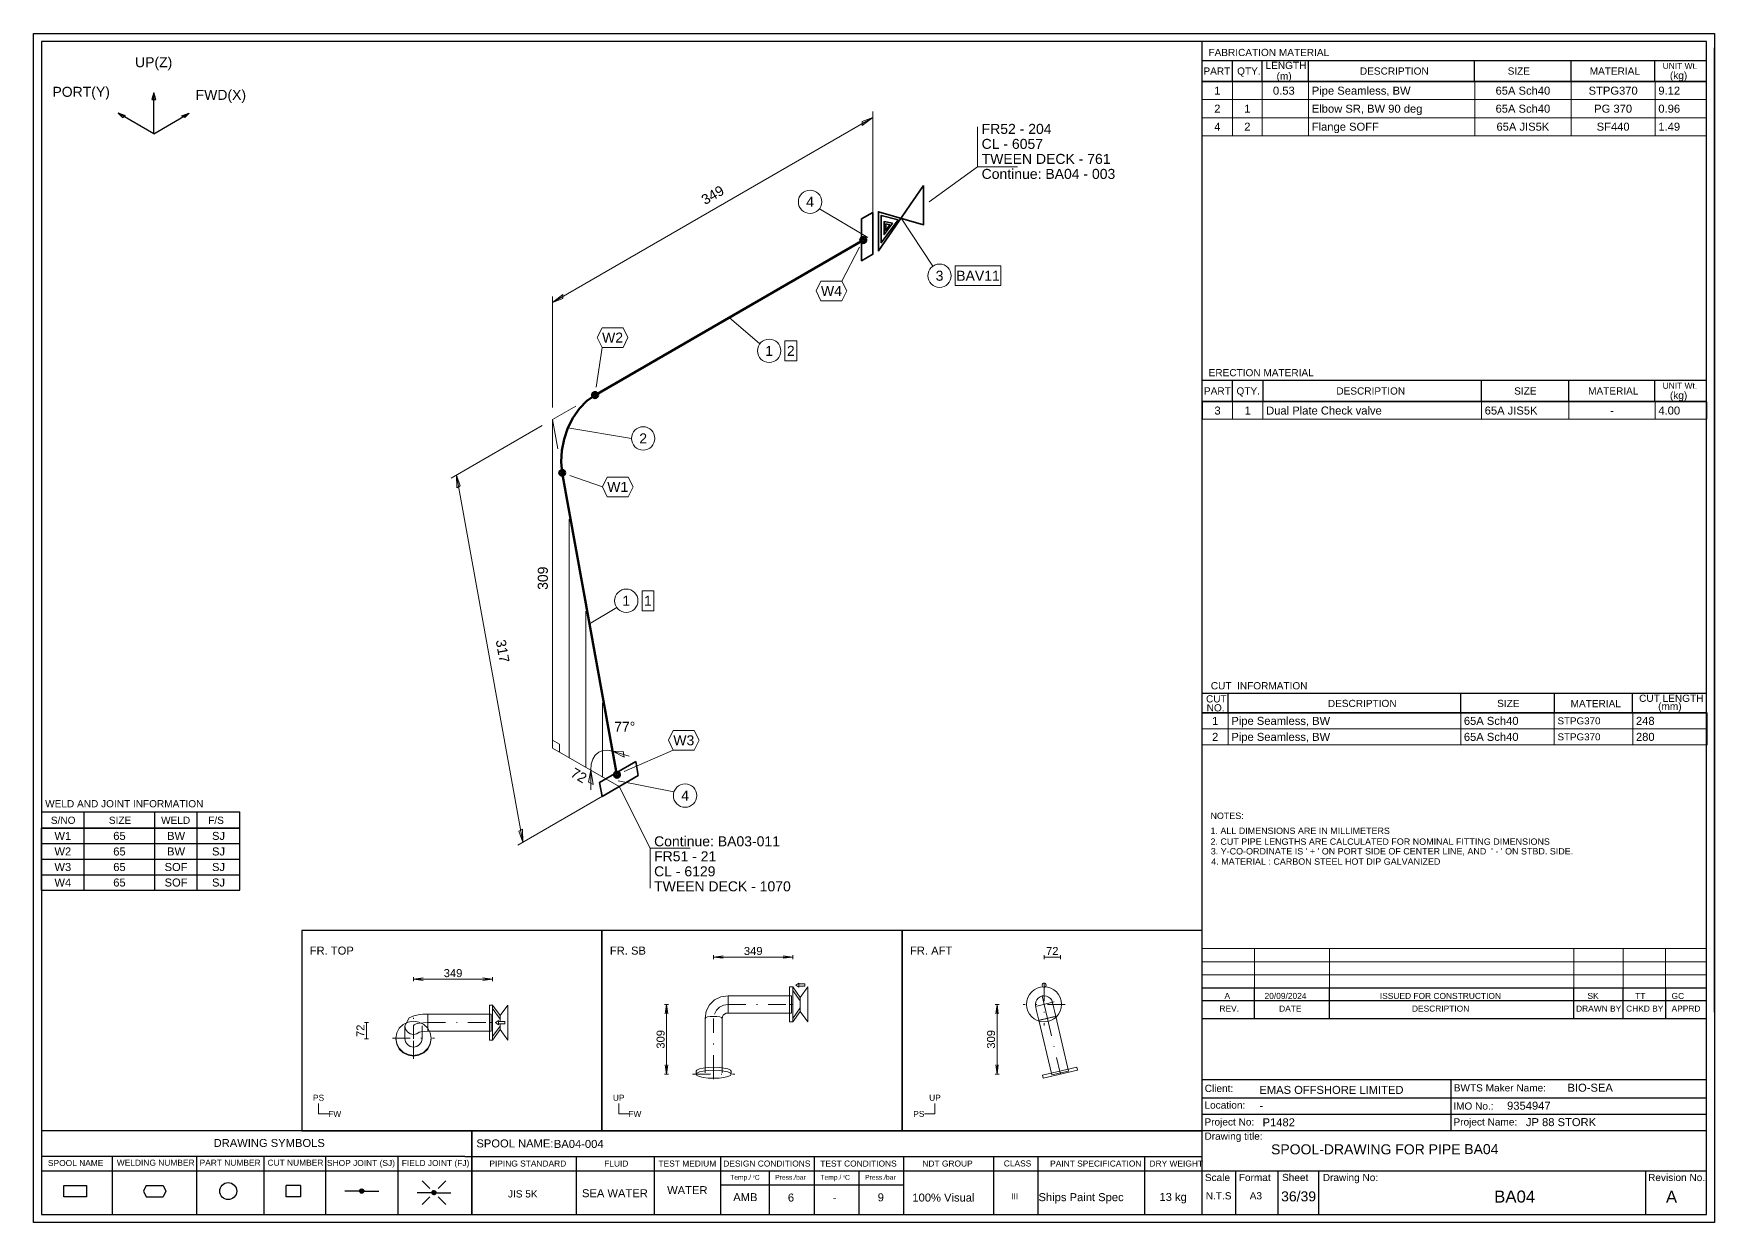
# Model space of a CAD drawing. Header units: millimetres. Extents: x 0 to 420, y 0 to 297.
import ezdxf
from ezdxf.enums import TextEntityAlignment as Align

# ---------------------------------------------------------------- set-up
doc = ezdxf.new("R2010")
doc.units = ezdxf.units.MM
doc.linetypes.add('DOTTED_DASHED5', pattern=[9.99998, 4.444436, -2.666661, 0.222222, -2.666661])
doc.linetypes.add('DOTTED_DASHED6', pattern=[10.0001, 4.444489, -2.666693, 0.222224, -2.666693])
for name, color, linetype in [('FramesFromTables', 40, 'Continuous'), ('I_Coordinates', 11, 'Continuous'), ('I_CutNumbers', 10, 'Continuous'), ('I_Dimensions', 4, 'Continuous'), ('I_OtherComponents', 2, 'Continuous'), ('I_PartNumbers', 9, 'Continuous'), ('I_Pipes', 1, 'Continuous'), ('I_Tags', 8, 'Continuous'), ('I_Triangles', 5, 'Continuous'), ('SymbolsOnDrawingSheet', 1, 'Continuous'), ('TextFromTables', 2, 'Continuous'), ('TextFromTextBoxes', 2, 'Continuous')]:
    doc.layers.add(name, color=color, linetype=linetype)
doc.styles.add('Cadmatic Default Text', font='')
doc.styles.get('Cadmatic Default Text').set_extended_font_data('Arial')

# ---------------------------------------------------------------- blocks, each defined once
blk = doc.blocks.new('BA01727258148_BOM_4')
at = {"layer": 'FramesFromTables', "linetype": 'ByBlock', "lineweight": 18}
for p, q in [((292, 285), (418, 285)), ((292, 271.5), (292, 285)), ((292, 271.5), (292, 285)), ((299.6, 271.5), (299.6, 285)), ((299.6, 271.5), (299.6, 285)), ((307, 271.5), (307, 285)), ((307, 271.5), (307, 285)), ((318.6, 271.5), (318.6, 285)), ((318.6, 271.5), (318.6, 285)), ((360.1, 271.5), (360.1, 285)), ((360.1, 271.5), (360.1, 285)), ((384.2, 271.5), (384.2, 285)), ((384.2, 271.5), (384.2, 285)), ((405.2, 271.5), (405.2, 285)), ((405.2, 271.5), (405.2, 285)), ((418, 271.5), (418, 285)), ((292, 280.5), (418, 280.5)), ((292, 276), (418, 276)), ((292, 205), (418.1, 205)), ((292, 200.67), (292, 205)), ((292.1, 200.67), (292.1, 205)), ((299.6, 200.67), (299.6, 205)), ((299.6, 200.67), (299.6, 205)), ((307.2, 200.67), (307.2, 205)), ((307.2, 200.67), (307.2, 205)), ((361.8, 200.67), (361.8, 205)), ((361.8, 200.67), (361.8, 205)), ((383.6, 200.67), (383.6, 205)), ((383.6, 200.67), (383.6, 205)), ((405.2, 200.67), (405.2, 205)), ((405.2, 200.67), (405.2, 205)), ((418, 200.67), (418, 205)), ((292, 127.3), (418.2, 127.3)), ((292, 119.3), (292, 127.3)), ((292, 119.3), (292, 127.3)), ((298.5, 119.3), (298.5, 127.3)), ((298.5, 119.3), (298.5, 127.3)), ((356.6, 119.3), (356.6, 127.3)), ((356.6, 119.3), (356.6, 127.3)), ((380, 119.3), (380, 127.3)), ((380, 119.3), (380, 127.3)), ((399.6, 119.3), (399.6, 127.3)), ((399.6, 119.3), (399.6, 127.3)), ((418, 119.3), (418, 127.3)), ((292, 123.3), (418.2, 123.3)), ((292, 68.4), (418, 68.4)), ((292, 58.6), (292, 68.4)), ((292, 58.6), (292, 68.4)), ((305.1, 58.6), (305.1, 68.4)), ((305.1, 58.6), (305.1, 68.4)), ((323.8, 58.6), (323.8, 68.4)), ((323.8, 58.6), (323.8, 68.4)), ((384.9, 58.6), (384.9, 68.4)), ((384.9, 58.6), (384.9, 68.4)), ((397.2, 58.6), (397.2, 68.4)), ((397.2, 58.6), (397.2, 68.4)), ((407.8, 58.6), (407.8, 68.4)), ((407.8, 58.6), (407.8, 68.4)), ((418, 58.6), (418, 68.4)), ((292, 65.13), (418, 65.13)), ((292, 61.87), (418, 61.87))]:
    blk.add_line(p, q, dxfattribs=at)
at = {"layer": 'FramesFromTables', "linetype": 'ByBlock', "lineweight": -3}
for p, q in [((2, 98.5), (51.5, 98.5)), ((2, 82.96), (2, 98.5)), ((2, 82.96), (2, 98.5)), ((12.6, 82.96), (12.6, 98.5)), ((12.6, 82.96), (12.6, 98.5)), ((30.3, 82.96), (30.3, 98.5)), ((30.3, 82.96), (30.3, 98.5)), ((40.9, 82.96), (40.9, 98.5)), ((40.9, 82.96), (40.9, 98.5)), ((51.5, 82.96), (51.5, 98.5)), ((2, 94.62), (51.5, 94.62)), ((2, 90.73), (51.5, 90.73)), ((2, 86.85), (51.5, 86.85))]:
    blk.add_line(p, q, dxfattribs=at)
at = {"layer": 'FramesFromTables', "linetype": 'ByBlock', "lineweight": 18, "flags": 128}
for points in [[(292, 271.5), (418, 271.5), (418, 285)], [(292, 200.67), (418.1, 200.67), (418.1, 205)], [(292, 119.3), (418.2, 119.3), (418.2, 127.3)], [(292, 58.6), (418, 58.6), (418, 68.4)]]:
    blk.add_lwpolyline(points, dxfattribs=at)
at = {"layer": 'FramesFromTables', "linetype": 'ByBlock', "lineweight": -3, "flags": 128}
blk.add_lwpolyline([(2, 82.96), (51.5, 82.96), (51.5, 98.5)], dxfattribs=at)
at = {"layer": 'TextFromTables', "linetype": 'ByBlock', "lineweight": 13, "style": 'Cadmatic Default Text'}
for s, p in [('1', (295.8, 282.75)), ('2', (295.8, 278.25)), ('4', (295.8, 273.75))]:
    blk.add_text(s, height=2, dxfattribs=at).set_placement(p, align=Align.MIDDLE_CENTER)
at = {"layer": 'TextFromTables', "linetype": 'ByBlock', "lineweight": 25, "style": 'Cadmatic Default Text'}
for s, p in [('0.53 ', (312.8, 282.75)), ('65A Sch40', (372.15, 282.75)), ('STPG370', (394.7, 282.75)), ('1', (303.3, 278.25)), ('65A Sch40', (372.15, 278.25)), ('PG 370', (394.7, 278.25)), ('2', (303.3, 273.75)), ('65A JIS5K', (372.15, 273.75)), ('SF440', (394.7, 273.75)), ('3', (295.85, 202.83)), ('1', (303.4, 202.83)), ('-', (394.4, 202.83)), ('1', (295.25, 125.3)), ('2', (295.25, 121.3)), ('W1', (7.3, 96.56)), ('65', (21.45, 96.56)), ('BW', (35.6, 96.56)), ('SJ', (46.2, 96.56)), ('W2', (7.3, 92.67)), ('65', (21.45, 92.67)), ('BW', (35.6, 92.67)), ('SJ', (46.2, 92.67)), ('W3', (7.3, 88.79)), ('65', (21.45, 88.79)), ('SOF', (35.6, 88.79)), ('SJ', (46.2, 88.79)), ('W4', (7.3, 84.91)), ('65', (21.45, 84.91)), ('SOF', (35.6, 84.91)), ('SJ', (46.2, 84.91))]:
    blk.add_text(s, height=2, dxfattribs=at).set_placement(p, align=Align.MIDDLE_CENTER)
for s, height, p in [('Pipe Seamless, BW ', 2, (319.4, 282.75)), ('9.12', 2, (406, 282.75)), ('Elbow SR, BW 90 deg', 2, (319.4, 278.25)), ('0.96', 2, (406, 278.25)), ('Flange SOFF ', 2, (319.4, 273.75)), ('1.49', 2, (406, 273.75)), ('Dual Plate Check valve ', 2, (308, 202.83)), ('65A JIS5K', 2, (362.6, 202.83)), ('4.00', 2, (406, 202.83)), ('Pipe Seamless, BW', 2, (299.3, 125.3)), ('65A Sch40', 2, (357.4, 125.3)), ('STPG370', 1.75, (380.8, 125.3)), ('248', 2, (400.4, 125.3)), ('Pipe Seamless, BW', 2, (299.3, 121.3)), ('65A Sch40', 2, (357.4, 121.3)), ('STPG370', 1.75, (380.8, 121.3)), ('280', 2, (400.4, 121.3))]:
    blk.add_text(s, height=height, dxfattribs=at).set_placement(p, align=Align.MIDDLE_LEFT)
at = {"layer": 'TextFromTextBoxes', "linetype": 'ByBlock', "lineweight": -3, "style": 'Cadmatic Default Text'}
for s, p in [('EMAS OFFSHORE LIMITED', (306.3, 33.1)), ('BIO-SEA', (383.3, 33.65)), ('9354947', (368.2, 29.15)), ('-', (306.3, 29.2)), ('P1482', (307.1, 25)), ('JP 88 STORK', (372.9, 25.05)), ('BA04-004', (130, 19.6))]:
    blk.add_text(s, height=2, dxfattribs=at).set_placement(p, align=Align.MIDDLE_LEFT)
at = {"layer": 'TextFromTextBoxes', "linetype": 'ByBlock', "lineweight": 25, "style": 'Cadmatic Default Text'}
blk.add_text('BA04', height=2.5, dxfattribs=at).set_placement((357.5, 18.3), align=Align.MIDDLE_LEFT)
at = {"layer": 'TextFromTextBoxes', "linetype": 'ByBlock', "lineweight": -3, "style": 'Cadmatic Default Text'}
for s, height, p in [('WATER', 2, (163.35, 8.05)), ('SEA WATER', 2, (145.25, 7.28)), ('AMB', 2, (177.85, 6.3)), ('6', 2, (189.25, 6.2)), ('-', 2, (200.2, 6.15)), ('9', 2, (211.7, 6.25)), ('100% Visual', 2, (227.35, 6.2)), ('Ships Paint Spec', 2, (261.75, 6.3)), ('13 kg', 2, (284.75, 6.35)), ('36/39', 2.5, (316.1, 6.5))]:
    blk.add_text(s, height=height, dxfattribs=at).set_placement(p, align=Align.MIDDLE_CENTER)
at = {"layer": 'TextFromTextBoxes', "linetype": 'ByBlock', "lineweight": 25, "style": 'Cadmatic Default Text'}
blk.add_text('BA04', height=3, dxfattribs=at).set_placement((370.1, 6.45), align=Align.MIDDLE_CENTER)
blk = doc.blocks.new('SEDS_SPOOL_FORMAT_Gol_4')
at = {"layer": 'SymbolsOnDrawingSheet', "linetype": 'ByBlock', "lineweight": -3, "flags": 128}
for points in [[(0, 297), (420, 297), (420, 0), (0, 0), (0, 297)], [(418.01, 295.01), (2, 295.01)], [(2, 295.01), (2, 2)], [(292.02, 50.91), (292.02, 295.01)], [(418.01, 2), (418.01, 295.01)], [(292.02, 290.3), (418.01, 290.3)], [(299.59, 285.01), (299.59, 290.3)], [(307.02, 285.01), (307.02, 290.3)], [(318.61, 285.01), (318.61, 290.3)], [(360.08, 285.01), (360.08, 290.3)], [(384.18, 285.01), (384.18, 290.3)], [(405.15, 285.01), (405.15, 290.3)], [(405.15, 285.01), (405.15, 290.3)], [(420, 52.53), (420, 293.46)], [(420, 52.53), (420, 293.46)], [(292.02, 284.66), (292.02, 288.77)], [(292, 285), (418, 285)], [(292, 253.5), (292, 285)], [(292, 253.5), (292, 285)], [(292.02, 285.01), (418.01, 285.01)], [(418.01, 285.01), (292.02, 285.01)], [(418, 253.5), (418, 285)], [(292.02, 210.38), (418.01, 210.38)], [(299.57, 205.08), (299.57, 210.38)], [(307.21, 205.08), (307.21, 210.38)], [(361.83, 205.03), (361.83, 210.38)], [(383.61, 205.08), (383.61, 210.38)], [(405.15, 205.17), (405.15, 210.38)], [(292.02, 205.08), (292.02, 209.18)], [(292.02, 205.08), (418.01, 205.08)], [(292.02, 186.7), (292.02, 205.08)], [(292.02, 186.7), (292.02, 205.08)], [(418.01, 205.08), (292.02, 205.08)], [(418, 166), (418, 205)], [(292.02, 132.23), (418.01, 132.23)], [(292.02, 127.3), (292.02, 131.41)], [(298.48, 127.3), (298.48, 132.23)], [(356.6, 127.3), (356.6, 132.23)], [(380.01, 127.3), (380.01, 132.23)], [(399.56, 127.3), (399.56, 132.23)], [(292.02, 127.3), (418.01, 127.3)], [(418.01, 127.3), (292.02, 127.3)], [(418, 111.3), (418, 127.3)], [(2, 102.57), (51.49, 102.57)], [(12.6, 98.45), (12.6, 102.57)], [(30.28, 98.45), (30.28, 102.57)], [(40.88, 98.45), (40.88, 102.57)], [(51.49, 98.45), (51.49, 102.57)], [(2, 98.5), (51.5, 98.5)], [(2, 98.5), (51.5, 98.5)], [(51.49, 98.47), (2, 98.47)], [(2, 98.45), (51.49, 98.45)], [(418, 55.4), (418, 68.5)], [(292.02, 52.57), (292.02, 66.5)], [(292.02, 52.57), (292.02, 66.5)], [(292.02, 58.6), (418.01, 58.6)], [(292.02, 55.47), (418.01, 55.47)], [(305.1, 50.91), (305.1, 58.6)], [(323.84, 50.91), (323.84, 58.6)], [(384.91, 50.91), (384.91, 58.6)], [(397.21, 50.91), (397.21, 58.6)], [(407.86, 50.91), (407.86, 58.6)], [(292.02, 50.91), (418.01, 50.91)], [(292.02, 2), (292.02, 50.91)], [(292.02, 35.73), (418.01, 35.73)], [(354.24, 22.93), (354.24, 35.73)], [(292.02, 31.13), (418.01, 31.13)], [(292.02, 27.03), (418.01, 27.03)], [(2, 22.93), (107.74, 22.93)], [(107.74, 22.93), (292.02, 22.93)], [(109.52, 22.93), (109.52, 2)], [(109.52, 2), (109.52, 22.93)], [(292.02, 22.93), (418.01, 22.93)], [(107.74, 16.45), (2, 16.45)], [(2, 12.91), (292.02, 12.91)], [(19.62, 16.45), (19.62, 2)], [(40.69, 16.45), (40.69, 2)], [(57.56, 16.45), (57.56, 2)], [(72.95, 16.45), (72.95, 2)], [(91.02, 16.45), (91.02, 2)], [(107.74, 16.45), (292.02, 16.45)], [(135.58, 16.45), (135.58, 2)], [(155.03, 16.45), (155.03, 2)], [(171.67, 16.45), (171.67, 2)], [(183.82, 12.91), (183.82, 2)], [(195.02, 16.45), (195.02, 2)], [(206.21, 12.91), (206.21, 2)], [(217.4, 16.45), (217.4, 2)], [(239.85, 16.45), (239.85, 2)], [(250.91, 16.34), (250.91, 2)], [(277.59, 16.45), (277.59, 2)], [(292.02, 12.91), (418.01, 12.91)], [(300.39, 2), (300.39, 12.91)], [(310.96, 2), (310.96, 12.91)], [(321.13, 2), (321.13, 12.91)], [(402.9, 2), (402.9, 12.91)], [(13.2, 6.41), (7.55, 6.41), (7.55, 9.23), (13.2, 9.23)], [(13.2, 9.23), (13.2, 6.41)], [(28.12, 9.23), (27.42, 7.82)], [(28.12, 9.23), (32.36, 9.23)], [(32.36, 9.23), (33.07, 7.82)], [(66.68, 9.23), (66.68, 6.41), (63.15, 6.41), (63.15, 9.23)], [(66.68, 9.23), (63.15, 9.23)], [(99, 8.47), (97.06, 10.41)], [(101.09, 8.47), (103.03, 10.41)], [(171.67, 9.37), (217.4, 9.37)], [(171.67, 9.37), (217.4, 9.37)], [(27.42, 7.82), (28.12, 6.41)], [(28.12, 6.41), (32.36, 6.41)], [(33.07, 7.82), (32.36, 6.41)], [(81.48, 7.82), (77.79, 7.82)], [(81.49, 7.78), (82.04, 8.32)], [(81.51, 7.9), (81.93, 8.32)], [(81.52, 7.7), (82.14, 8.32)], [(81.55, 7.62), (82.22, 8.29)], [(81.56, 8.06), (81.76, 8.26)], [(81.57, 7.54), (82.28, 8.25)], [(81.62, 7.48), (82.34, 8.2)], [(81.68, 7.44), (82.4, 8.16)], [(81.74, 7.39), (82.45, 8.1)], [(81.8, 7.35), (82.48, 8.02)], [(81.88, 7.32), (82.5, 7.94)], [(81.98, 7.32), (82.53, 7.86)], [(82.09, 7.32), (82.52, 7.75)], [(82.24, 7.36), (82.47, 7.59)], [(82.54, 7.82), (86.24, 7.82)], [(99.51, 7.42), (95.82, 7.42)], [(99, 6.38), (97.06, 4.44)], [(99.53, 7.47), (99.99, 7.93)], [(99.53, 7.37), (100.1, 7.93)], [(99.56, 7.29), (100.2, 7.93)], [(99.58, 7.62), (99.88, 7.93)], [(99.58, 7.21), (100.27, 7.89)], [(99.61, 7.13), (100.33, 7.84)], [(99.67, 7.08), (100.39, 7.8)], [(99.73, 7.03), (100.45, 7.75)], [(99.79, 6.99), (100.49, 7.69)], [(99.85, 6.94), (100.52, 7.61)], [(99.94, 6.92), (100.54, 7.53)], [(100.04, 6.92), (100.57, 7.45)], [(100.15, 6.92), (100.54, 7.31)], [(100.38, 7.04), (100.49, 7.15)], [(100.57, 7.42), (104.27, 7.42)], [(101.09, 6.38), (103.03, 4.44)], [(2, 2), (418.01, 2)]]:
    blk.add_lwpolyline(points, dxfattribs=at)
at = {"layer": 'SymbolsOnDrawingSheet', "linetype": 'ByBlock', "lineweight": -3}
for centre, radius in [((48.63, 7.82), 2.12), ((82.01, 7.82), 0.53), ((100.04, 7.42), 0.53)]:
    blk.add_circle(centre, radius, dxfattribs=at)
at = {"layer": 'SymbolsOnDrawingSheet', "linetype": 'ByBlock', "lineweight": -3, "style": 'Cadmatic Default Text'}
for s, height, p in [('FABRICATION MATERIAL', 1.8, (293.57, 293.19)), ('LENGTH', 1.8, (307.84, 289.97)), ('PART', 1.8, (292.32, 288.55)), ('QTY.', 1.8, (300.74, 288.55)), ('DESCRIPTION', 1.8, (331.43, 288.55)), ('SIZE', 1.8, (368.34, 288.55)), ('MATERIAL', 1.8, (388.84, 288.55)), ('UNIT Wt.', 1.5, (407.08, 289.7)), (' (kg)', 1.8, (408.19, 287.46)), ('ERECTION MATERIAL', 1.8, (293.62, 213.19)), ('PART', 1.8, (292.45, 208.62)), ('QTY.', 1.8, (300.58, 208.62)), ('DESCRIPTION', 1.8, (325.54, 208.62)), ('SIZE', 1.8, (369.97, 208.62)), ('MATERIAL', 1.8, (388.45, 208.62)), ('UNIT Wt.', 1.5, (407.08, 209.77)), (' (kg)', 1.8, (408.19, 207.53)), ('CUT  INFORMATION', 1.8, (294.16, 134.97)), ('CUT ', 1.8, (292.97, 131.7)), ('DESCRIPTION', 1.8, (323.41, 130.55)), ('SIZE', 1.8, (365.72, 130.55)), ('MATERIAL', 1.8, (384.07, 130.5)), ('CUT LENGTH', 1.8, (401.19, 131.85)), ('NO.', 1.8, (293.13, 129.46)), ('(mm)', 1.8, (405.94, 129.85)), ('WELD AND JOINT INFORMATION', 1.8, (2.89, 105.5)), ('S/NO', 1.8, (4.31, 101.36)), ('SIZE', 1.8, (18.81, 101.36)), ('WELD', 1.8, (31.86, 101.36)), ('F/S', 1.8, (43.63, 101.36)), ('SPOOL-DRAWING FOR PIPE', 2.5, (309.22, 19.5))]:
    blk.add_text(s, height=height, dxfattribs=at).set_placement(p, align=Align.TOP_LEFT)
for s, height, p in [('(m)', 1.8, (310.6, 285.51)), ('Client:', 1.8, (292.64, 32.58)), ('BWTS Maker Name:', 1.8, (354.88, 32.71)), ('Location:', 1.8, (292.58, 28.41)), ('IMO No.:', 1.8, (354.76, 28.17)), ('Project No:', 1.8, (292.58, 24.2)), ('Project Name:', 1.8, (354.8, 24.2)), ('Drawing title:', 1.8, (292.57, 20.64)), ('DRAWING SYMBOLS', 2, (44.98, 18.84)), ('Temp./  C   ', 1.2, (174.06, 10.65)), ('0', 0.53, (179.71, 11.25)), ('Press./bar', 1.2, (185.31, 10.65)), ('Temp./  C   ', 1.2, (196.61, 10.65)), ('0', 0.53, (202.37, 11.25)), ('Press./bar', 1.2, (207.78, 10.65)), ('Scale', 1.8, (292.68, 10.32)), ('Format', 1.8, (301.16, 10.32)), ('Sheet', 1.8, (311.96, 10.32)), ('Drawing No:', 1.8, (322.14, 10.32)), ('Revision No.', 1.8, (403.43, 10.32)), ('N.T.S', 1.8, (292.92, 5.74)), ('A3', 1.8, (303.89, 5.74))]:
    blk.add_text(s, height=height, dxfattribs=at).set_placement(p)
for s, height, p in [('NOTES:', 1.6, (294.08, 101.59)), ('1. ALL DIMENSIONS ARE IN MILLIMETERS', 1.6, (294.08, 97.83)), ('2. CUT PIPE LENGTHS ARE CALCULATED FOR NOMINAL FITTING DIMENSIONS', 1.6, (294.08, 95.13)), ("3. Y-CO-ORDINATE IS ' + ' ON PORT SIDE OF CENTER LINE, AND  ' - ' ON STBD. SIDE.", 1.6, (294.16, 92.72)), ('4. MATERIAL : CARBON STEEL HOT DIP GALVANIZED', 1.6, (294.28, 90.15)), ('A', 1.5, (297.58, 56.58)), ('20/09/2024', 1.5, (307.59, 56.58)), ('ISSUED FOR CONSTRUCTION', 1.5, (336.41, 56.58)), ('SK', 1.5, (388.28, 56.58)), ('TT', 1.5, (400.21, 56.58)), ('GC', 1.5, (409.3, 56.58)), ('REV.', 1.5, (296.32, 53.41)), ('DATE', 1.5, (311.24, 53.41)), ('DESCRIPTION', 1.5, (344.43, 53.41)), ('DRAWN BY', 1.5, (385.43, 53.41)), ('CHKD BY', 1.5, (397.94, 53.41)), ('APPRD', 1.5, (409.3, 53.41)), ('SPOOL NAME:', 2, (110.65, 19.73)), ('SPOOL NAME', 1.5, (3.58, 14.83)), ('WELDING NUMBER', 1.5, (20.79, 14.91)), ('PART NUMBER', 1.5, (41.48, 14.91)), ('CUT NUMBER', 1.5, (58.44, 14.91)), ('SHOP JOINT (SJ)', 1.5, (73.31, 14.85)), ('FIELD JOINT (FJ)', 1.5, (92, 14.83)), ('PIPING STANDARD', 1.5, (113.89, 14.7)), ('FLUID', 1.5, (142.57, 14.7)), ('TEST MEDIUM', 1.5, (156.14, 14.7)), ('DESIGN CONDITIONS', 1.5, (172.34, 14.7)), ('TEST CONDITIONS', 1.5, (196.58, 14.7)), ('NDT GROUP', 1.5, (222.09, 14.7)), ('CLASS', 1.5, (242.43, 14.72)), ('PAINT SPECIFICATION', 1.5, (254.01, 14.7)), ('DRY WEIGHT', 1.5, (278.84, 14.7)), ('JIS 5K', 1.8, (118.53, 7.12)), ('III', 1.5, (244.26, 6.51)), ('A', 3, (407.89, 6.4))]:
    blk.add_text(s, height=height, dxfattribs=at).set_placement(p, align=Align.MIDDLE_LEFT)
blk = doc.blocks.new('BA01727258148_PRT_24_3')
at = {"layer": 'I_OtherComponents', "linetype": 'ByBlock', "lineweight": 35, "flags": 128}
for points in [[(170.41, 235.73), (170.41, 225.93), (159.09, 229.19), (159.09, 219.4), (170.41, 235.73)], [(164.04, 227.15), (159.8, 228.3), (159.8, 221.76), (159.8, 221.44), (164.04, 227.15)], [(162.63, 226.34), (160.51, 226.74), (160.51, 223.48), (162.63, 226.34)], [(161.92, 225.93), (160.93, 226.17), (160.93, 224.54), (161.92, 225.93)]]:
    blk.add_lwpolyline(points, dxfattribs=at)
at = {"layer": 'I_OtherComponents', "flags": 1}
blk.add_attdef('ValvePos', (164.75, 227.56), '', height=2.5, dxfattribs=at)
blk = doc.blocks.new('BA01727258148_PRT_25_3')
at = {"layer": 'I_OtherComponents', "linetype": 'ByBlock', "lineweight": 35, "flags": 128}
blk.add_lwpolyline([(154.9, 227.42), (157.68, 229.03), (157.68, 218.58), (154.9, 216.97), (154.9, 227.42)], dxfattribs=at)
at = {"layer": 'I_OtherComponents', "linetype": 'ByBlock', "lineweight": 50}
for radius in [0.75, 0.375]:
    blk.add_circle((155.32, 222.12), radius, dxfattribs=at)
blk = doc.blocks.new('BA01727258148_PRT_26_3')
at = {"layer": 'I_Pipes', "linetype": 'ByBlock', "lineweight": 50}
blk.add_line((88.29, 183.41), (155.32, 222.12), dxfattribs=at)
blk = doc.blocks.new('BA01727258148_PRT_27_3')
at = {"layer": 'I_Pipes', "linetype": 'ByBlock', "lineweight": 0}
for q in [(83.51, 180.66), (79.01, 169.96)]:
    blk.add_line((77.68, 177.29), q, dxfattribs=at)
at = {"layer": 'I_Pipes', "linetype": 'ByBlock', "lineweight": 50, "flags": 128}
blk.add_lwpolyline([(88.29, 183.41), (86.26, 181.96), (84.41, 180.06), (82.8, 177.77), (81.49, 175.18), (80.54, 172.4), (79.98, 169.53), (79.83, 166.69), (80.09, 163.97)], dxfattribs=at)
at = {"layer": 'I_Pipes', "linetype": 'ByBlock', "lineweight": 50}
for centre, radius in [((88.29, 183.41), 0.75), ((88.29, 183.41), 0.375), ((80.09, 163.97), 0.75), ((80.09, 163.97), 0.375)]:
    blk.add_circle(centre, radius, dxfattribs=at)
blk = doc.blocks.new('BA01727258148_PRT_28_3')
at = {"layer": 'I_Pipes', "linetype": 'ByBlock', "lineweight": 50}
blk.add_line((80.09, 163.97), (93.76, 88.53), dxfattribs=at)
blk = doc.blocks.new('BA01727258148_PRT_29_3')
at = {"layer": 'I_OtherComponents', "linetype": 'ByBlock', "lineweight": 35, "flags": 128}
blk.add_lwpolyline([(98.47, 91.84), (99.1, 88.35), (90.05, 83.12), (89.42, 86.62), (98.47, 91.84)], dxfattribs=at)
at = {"layer": 'I_OtherComponents', "linetype": 'ByBlock', "lineweight": 50}
for radius in [0.75, 0.375]:
    blk.add_circle((93.76, 88.53), radius, dxfattribs=at)
blk = doc.blocks.new('BA01727258148_TRI_0_3')
at = {"layer": 'I_Triangles', "linetype": 'ByBlock', "lineweight": 0}
for p, q in [((81.83, 92.77), (81.83, 152.36)), ((85.99, 90.37), (85.99, 129.43)), ((90.14, 87.97), (90.14, 106.5))]:
    blk.add_line(p, q, dxfattribs=at)
at = {"layer": 'I_Triangles', "linetype": 'ByBlock', "lineweight": 0, "flags": 128}
for points in [[(94.29, 85.57), (77.68, 95.17), (77.68, 177.29)], [(79.41, 94.17), (79.41, 96.17), (77.68, 97.17)], [(96.82, 93.18), (92.69, 94.45), (95.57, 92.9), (95.31, 94.32), (92.69, 94.45), (91.4, 94.69), (90.23, 94.6), (89.2, 94.18), (88.36, 93.44), (87.74, 92.41), (87.35, 91.14), (87.22, 89.66), (87.79, 86.06), (86.66, 86.72), (87.22, 89.66), (87.22, 84.76)]]:
    blk.add_lwpolyline(points, dxfattribs=at)
at = {"layer": 'I_Triangles', "linetype": 'ByBlock', "lineweight": 0, "style": 'Cadmatic Default Text'}
for s, rotation, p in [('309', 90, (75.24, 137.64)), ('72', 330, (84.25, 88.37))]:
    blk.add_text(s, height=2.5, rotation=rotation, dxfattribs=at).set_placement(p, align=Align.MIDDLE_CENTER)
blk.add_text('77°', height=2.5, dxfattribs=at).set_placement((95.72, 100.51), align=Align.MIDDLE_CENTER)
blk = doc.blocks.new('BA01727258148_DIM_0_3')
at = {"layer": 'I_Dimensions', "linetype": 'ByBlock', "lineweight": 0}
for p, q in [((75.08, 175.79), (52.35, 162.66)), ((53.65, 163.41), (70.26, 71.7)), ((68.96, 70.95), (91.7, 84.07))]:
    blk.add_line(p, q, dxfattribs=at)
at = {"layer": 'I_Dimensions', "linetype": 'ByBlock', "lineweight": 0, "flags": 128}
for points in [[(53.65, 163.41), (53.75, 160.21), (54.61, 160.71), (53.65, 163.41)], [(70.26, 71.7), (69.29, 74.4), (70.16, 74.9), (70.26, 71.7)]]:
    blk.add_lwpolyline(points, dxfattribs=at)
at = {"layer": 'I_Dimensions', "linetype": 'ByBlock', "lineweight": 0, "style": 'Cadmatic Default Text'}
blk.add_text('317', height=2.5, rotation=280.2682, dxfattribs=at).set_placement((65.2, 119.43), align=Align.MIDDLE_CENTER)
blk = doc.blocks.new('BA01727258148_DIM_1_3')
at = {"layer": 'I_Dimensions', "linetype": 'ByBlock', "lineweight": 0}
for p, q in [((77.68, 206.54), (157.68, 252.73)), ((157.68, 254.23), (157.68, 226.48)), ((77.68, 180.29), (77.68, 208.04))]:
    blk.add_line(p, q, dxfattribs=at)
at = {"layer": 'I_Dimensions', "linetype": 'ByBlock', "lineweight": 0, "flags": 128}
for points in [[(157.68, 252.73), (155.08, 250.73), (155.08, 251.73), (157.68, 252.73)], [(77.68, 206.54), (80.28, 207.54), (80.28, 208.54), (77.68, 206.54)]]:
    blk.add_lwpolyline(points, dxfattribs=at)
at = {"layer": 'I_Dimensions', "linetype": 'ByBlock', "lineweight": 0, "style": 'Cadmatic Default Text'}
blk.add_text('349', height=2.5, rotation=30, dxfattribs=at).set_placement((117.68, 233.38), align=Align.MIDDLE_CENTER)
blk = doc.blocks.new('BA01727258148_CRD_0_3')
at = {"layer": 'I_Coordinates', "linetype": 'ByBlock', "lineweight": 0}
blk.add_line((183.9, 240.4), (171.82, 231.64), dxfattribs=at)
at = {"layer": 'I_Coordinates', "linetype": 'ByBlock', "lineweight": 0, "flags": 128}
blk.add_lwpolyline([(183.9, 250.4), (183.9, 240.4), (193.9, 240.4)], dxfattribs=at)
at = {"layer": 'I_Coordinates', "linetype": 'ByBlock', "lineweight": 0, "style": 'Cadmatic Default Text'}
for s, p in [('FR52 - 204', (184.9, 248.65)), ('TWEEN DECK - 761', (184.9, 241.15)), ('CL - 6057', (184.9, 244.9)), ('Continue: BA04 - 003', (184.9, 237.4))]:
    blk.add_text(s, height=2.5, dxfattribs=at).set_placement(p)
blk = doc.blocks.new('BA01727258148_CRD_1_3')
at = {"layer": 'I_Coordinates', "linetype": 'ByBlock', "lineweight": 0}
blk.add_line((102.05, 70.16), (94.29, 85.57), dxfattribs=at)
at = {"layer": 'I_Coordinates', "linetype": 'ByBlock', "lineweight": 0, "flags": 128}
blk.add_lwpolyline([(102.05, 60.16), (102.05, 70.16), (112.05, 70.16)], dxfattribs=at)
at = {"layer": 'I_Coordinates', "linetype": 'ByBlock', "lineweight": 0, "style": 'Cadmatic Default Text'}
for s, p in [('Continue: BA03-011', (103.05, 73.16)), ('FR51 - 21', (103.05, 69.41)), ('CL - 6129', (103.05, 65.66)), ('TWEEN DECK - 1070', (103.05, 61.91))]:
    blk.add_text(s, height=2.5, dxfattribs=at).set_placement(p, align=Align.TOP_LEFT)
blk = doc.blocks.new('BA01727258148_PTN_0_3')
at = {"layer": 'I_PartNumbers', "linetype": 'ByBlock', "lineweight": 0}
blk.add_line((144.38, 229.96), (156.5, 222.8), dxfattribs=at)
blk.add_circle((142.02, 231.68), 2.92, dxfattribs=at)
at = {"layer": 'I_PartNumbers', "linetype": 'ByBlock', "lineweight": 0, "style": 'Cadmatic Default Text'}
blk.add_text('4', height=2.5, dxfattribs=at).set_placement((142.02, 231.68), align=Align.MIDDLE_CENTER)
blk = doc.blocks.new('BA01727258148_PTN_1_3')
at = {"layer": 'I_PartNumbers', "linetype": 'ByBlock', "lineweight": 0}
blk.add_line((172.66, 215.58), (164.75, 227.56), dxfattribs=at)
blk.add_circle((174.38, 213.21), 2.92, dxfattribs=at)
at = {"layer": 'I_PartNumbers', "linetype": 'ByBlock', "lineweight": 0, "style": 'Cadmatic Default Text'}
blk.add_text('3', height=2.5, dxfattribs=at).set_placement((174.38, 213.21), align=Align.MIDDLE_CENTER)
blk = doc.blocks.new('BA01727258148_PTN_2_3')
at = {"layer": 'I_PartNumbers', "linetype": 'ByBlock', "lineweight": 0}
blk.add_line((129.44, 196.16), (121.8, 202.77), dxfattribs=at)
blk.add_circle((131.8, 194.44), 2.92, dxfattribs=at)
at = {"layer": 'I_PartNumbers', "linetype": 'ByBlock', "lineweight": 0, "style": 'Cadmatic Default Text'}
blk.add_text('1', height=2.5, dxfattribs=at).set_placement((131.8, 194.44), align=Align.MIDDLE_CENTER)
blk = doc.blocks.new('BA01727258148_PTN_3_3')
at = {"layer": 'I_PartNumbers', "linetype": 'ByBlock', "lineweight": 0}
blk.add_line((97.4, 172.56), (81.49, 175.18), dxfattribs=at)
blk.add_circle((100.32, 172.56), 2.92, dxfattribs=at)
at = {"layer": 'I_PartNumbers', "linetype": 'ByBlock', "lineweight": 0, "style": 'Cadmatic Default Text'}
blk.add_text('2', height=2.5, dxfattribs=at).set_placement((100.32, 172.56), align=Align.MIDDLE_CENTER)
blk = doc.blocks.new('BA01727258148_PTN_4_3')
at = {"layer": 'I_PartNumbers', "linetype": 'ByBlock', "lineweight": 0}
blk.add_line((93.74, 130.29), (86.93, 126.25), dxfattribs=at)
blk.add_circle((96.1, 132.01), 2.92, dxfattribs=at)
at = {"layer": 'I_PartNumbers', "linetype": 'ByBlock', "lineweight": 0, "style": 'Cadmatic Default Text'}
blk.add_text('1', height=2.5, dxfattribs=at).set_placement((96.1, 132.01), align=Align.MIDDLE_CENTER)
blk = doc.blocks.new('BA01727258148_PTN_5_3')
at = {"layer": 'I_PartNumbers', "linetype": 'ByBlock', "lineweight": 0}
blk.add_line((108.02, 84.24), (94.03, 87.05), dxfattribs=at)
blk.add_circle((110.79, 83.33), 2.92, dxfattribs=at)
at = {"layer": 'I_PartNumbers', "linetype": 'ByBlock', "lineweight": 0, "style": 'Cadmatic Default Text'}
blk.add_text('4', height=2.5, dxfattribs=at).set_placement((110.79, 83.33), align=Align.MIDDLE_CENTER)
blk = doc.blocks.new('BA01727258148_CUT_6_3')
at = {"layer": 'I_CutNumbers', "linetype": 'ByBlock', "lineweight": 0, "flags": 128}
blk.add_lwpolyline([(138.68, 191.96), (138.68, 196.93), (135.74, 196.93), (135.74, 191.96), (138.68, 191.96)], dxfattribs=at)
at = {"layer": 'I_CutNumbers', "linetype": 'ByBlock', "lineweight": 0, "style": 'Cadmatic Default Text'}
blk.add_text('2', height=2.5, dxfattribs=at).set_placement((137.21, 194.44), align=Align.MIDDLE_CENTER)
blk = doc.blocks.new('BA01727258148_CUT_7_3')
at = {"layer": 'I_CutNumbers', "linetype": 'ByBlock', "lineweight": 0, "flags": 128}
blk.add_lwpolyline([(102.98, 129.52), (102.98, 134.49), (100.04, 134.49), (100.04, 129.52), (102.98, 129.52)], dxfattribs=at)
at = {"layer": 'I_CutNumbers', "linetype": 'ByBlock', "lineweight": 0, "style": 'Cadmatic Default Text'}
blk.add_text('1', height=2.5, dxfattribs=at).set_placement((101.51, 132.01), align=Align.MIDDLE_CENTER)
blk = doc.blocks.new('BA01727258148_vpo_8_3')
at = {"layer": 'I_Tags', "linetype": 'ByBlock', "lineweight": 0, "flags": 128}
blk.add_lwpolyline([(189.67, 210.73), (189.67, 215.7), (178.31, 215.7), (178.31, 210.73), (189.67, 210.73)], dxfattribs=at)
at = {"layer": 'I_Tags', "linetype": 'ByBlock', "lineweight": 0, "style": 'Cadmatic Default Text'}
blk.add_text('BAV11', height=2.5, dxfattribs=at).set_placement((183.99, 213.21), align=Align.MIDDLE_CENTER)
blk = doc.blocks.new('Pi_Weld_0')
at = {"layer": 'I_Tags', "linetype": 'ByBlock', "lineweight": 0, "flags": 128}
for points in [[(2.62, 2.45), (7.03, 10.95)], [(-2.62, 2.45), (-3.84, 0)], [(-3.84, 0), (-2.62, -2.45)], [(2.62, 2.45), (-2.62, 2.45)], [(3.84, 0), (2.62, 2.45)], [(2.62, -2.45), (3.84, 0)], [(-2.62, -2.45), (2.62, -2.45)]]:
    blk.add_lwpolyline(points, dxfattribs=at)
at = {"layer": 'I_Tags', "linetype": 'ByBlock', "lineweight": 0, "style": 'Cadmatic Default Text'}
blk.add_text('W4', height=2.5, dxfattribs=at).set_placement((0, 0), align=Align.MIDDLE_CENTER)
blk = doc.blocks.new('Pi_Weld_1')
at = {"layer": 'I_Tags', "linetype": 'ByBlock', "lineweight": 0, "flags": 128}
for points in [[(-2.62, 2.45), (-3.84, 0)], [(-3.84, 0), (-2.62, -2.45)], [(2.62, 2.45), (-2.62, 2.45)], [(3.84, 0), (2.62, 2.45)], [(2.62, -2.45), (3.84, 0)], [(-2.62, -2.45), (-4.09, -12.37)], [(-2.62, -2.45), (2.62, -2.45)]]:
    blk.add_lwpolyline(points, dxfattribs=at)
at = {"layer": 'I_Tags', "linetype": 'ByBlock', "lineweight": 0, "style": 'Cadmatic Default Text'}
blk.add_text('W2', height=2.5, dxfattribs=at).set_placement((0, 0), align=Align.MIDDLE_CENTER)
blk = doc.blocks.new('Pi_Weld_2')
at = {"layer": 'I_Tags', "linetype": 'ByBlock', "lineweight": 0, "flags": 128}
for points in [[(-3.84, 0), (-11.98, 2.86)], [(-2.62, 2.45), (-3.84, 0)], [(-3.84, 0), (-2.62, -2.45)], [(2.62, 2.45), (-2.62, 2.45)], [(3.84, 0), (2.62, 2.45)], [(2.62, -2.45), (3.84, 0)], [(-2.62, -2.45), (2.62, -2.45)]]:
    blk.add_lwpolyline(points, dxfattribs=at)
at = {"layer": 'I_Tags', "linetype": 'ByBlock', "lineweight": 0, "style": 'Cadmatic Default Text'}
blk.add_text('W1', height=2.5, dxfattribs=at).set_placement((0, 0), align=Align.MIDDLE_CENTER)
blk = doc.blocks.new('Pi_Weld_3')
at = {"layer": 'I_Tags', "linetype": 'ByBlock', "lineweight": 0, "flags": 128}
for points in [[(-2.62, 2.45), (-3.84, 0)], [(-3.84, 0), (-2.62, -2.45)], [(2.62, 2.45), (-2.62, 2.45)], [(3.84, 0), (2.62, 2.45)], [(2.62, -2.45), (3.84, 0)], [(-2.62, -2.45), (-14.88, -7.8)], [(-2.62, -2.45), (2.62, -2.45)]]:
    blk.add_lwpolyline(points, dxfattribs=at)
at = {"layer": 'I_Tags', "linetype": 'ByBlock', "lineweight": 0, "style": 'Cadmatic Default Text'}
blk.add_text('W3', height=2.5, dxfattribs=at).set_placement((0, 0), align=Align.MIDDLE_CENTER)

msp = doc.modelspace()

# ---------------------------------------------------------------- linework, layer by layer
at = {"linetype": 'ByBlock', "lineweight": 25, "flags": 128}
for points in [[(67, 22.9), (142, 22.9), (142, 72.9), (67, 72.9), (67, 22.9)], [(142, 22.9), (217, 22.9), (217, 72.9), (142, 72.9), (142, 22.9)], [(217, 22.9), (292, 22.9), (292, 72.9), (217, 72.9), (217, 22.9)]]:
    msp.add_lwpolyline(points, dxfattribs=at)
at = {"linetype": 'ByBlock', "lineweight": 18, "flags": 128}
for points in [[(189.69, 50.09), (188.9, 50.09), (188.9, 58.85), (189.69, 58.85), (189.69, 50.09)], [(191.58, 52.72), (191.58, 56.22), (189.69, 58.85), (189.69, 50.09), (191.58, 52.72)], [(191.2, 58.78), (191.2, 59.8), (190.45, 59.29), (191.2, 58.78)], [(192.72, 58.98), (191.2, 58.98), (191.2, 59.6), (192.72, 59.6), (192.72, 58.98)], [(193.48, 50.09), (193.48, 58.85), (191.59, 56.22), (191.59, 52.72), (193.48, 50.09)], [(168.89, 54.32), (170.16, 55.56)], [(170.16, 55.56), (171.76, 56.35)], [(171.76, 56.35), (173.52, 56.63)], [(173.52, 56.63), (189.35, 56.63), (189.35, 52.31), (173.52, 52.31), (173.52, 56.63)], [(189.69, 57.97), (189.69, 50.96), (191.58, 53.59), (191.58, 55.35), (189.69, 57.97)], [(254.64, 54.79), (254.6, 54.96)], [(254.76, 54.29), (254.64, 54.79)], [(92.77, 49.08), (93.87, 51.1)], [(93.87, 51.1), (94.97, 51.62)], [(94.97, 51.62), (96.06, 51.87)], [(96.06, 51.87), (97.25, 52.01)], [(97.25, 52.01), (98.52, 52.06)], [(98.52, 52.06), (98.52, 51.89), (98.52, 51.43), (98.52, 50.73), (98.52, 49.9), (98.52, 49.08), (98.52, 48.38), (98.52, 47.91), (98.52, 47.74)], [(98.52, 52.06), (114.35, 52.06), (114.35, 47.75), (98.52, 47.75), (98.52, 52.06)], [(114.69, 45.52), (113.9, 45.52), (113.9, 54.28), (114.69, 54.28), (114.69, 45.52)], [(116.58, 51.65), (114.69, 54.28), (114.69, 45.52), (116.58, 48.15)], [(114.69, 53.41), (114.69, 46.4), (116.58, 49.03)], [(116.58, 50.78), (114.69, 53.41)], [(116.2, 49.39), (116.2, 50.41), (115.45, 49.9), (116.2, 49.39)], [(116.58, 50.21), (116.58, 51.65)], [(116.58, 50.21), (116.58, 50.78)], [(118.48, 45.52), (118.48, 54.28), (116.59, 51.65)], [(116.59, 51.65), (116.59, 50.21)], [(167.77, 50.97), (168.06, 52.74)], [(172.09, 50.97), (171.92, 51.16), (171.46, 51.32), (170.76, 51.43), (169.93, 51.46), (169.1, 51.43), (168.4, 51.32), (167.94, 51.16), (167.77, 50.97)], [(167.77, 37.33), (167.77, 50.97)], [(168.06, 52.74), (168.89, 54.32)], [(172.15, 51.37), (172.09, 50.97)], [(172.09, 50.97), (172.09, 37.33)], [(172.34, 51.74), (172.15, 51.37)], [(172.65, 52.04), (172.34, 51.74)], [(173.06, 52.24), (172.65, 52.04)], [(173.52, 52.31), (173.06, 52.24)], [(250.4, 53.98), (250.44, 53.81)], [(250.44, 53.81), (250.55, 53.31)], [(250.55, 53.31), (250.73, 52.54)], [(250.73, 52.54), (250.96, 51.56)], [(250.96, 51.56), (251.21, 50.48)], [(255.41, 51.46), (258.6, 37.82), (254.4, 36.84), (251.21, 50.48), (255.41, 51.46)], [(251.21, 50.48), (251.37, 50.52), (251.83, 50.63), (252.51, 50.79), (253.32, 50.97), (254.12, 51.16), (254.8, 51.32), (255.26, 51.43), (255.41, 51.46)], [(254.93, 53.52), (254.76, 54.29)], [(255.16, 52.54), (254.93, 53.52)], [(255.41, 51.46), (255.16, 52.54)], [(90.55, 46), (90.76, 44.68), (91.38, 43.49), (92.35, 42.55), (93.58, 41.94), (94.93, 41.73), (96.28, 41.94), (97.5, 42.55), (98.47, 43.49), (99.1, 44.68), (99.31, 46), (99.1, 47.32), (98.47, 48.51), (97.5, 49.45), (96.28, 50.06), (94.93, 50.27), (93.58, 50.06), (92.35, 49.45), (91.38, 48.51), (90.76, 47.32), (90.55, 46)], [(92.77, 49.09), (92.77, 45.9)], [(92.77, 49.08), (92.94, 48.28), (93.4, 47.6), (94.1, 47.14), (94.93, 46.98), (95.75, 47.14), (96.34, 47.52)], [(96.76, 47.62), (96.26, 47.51)], [(97.57, 47.71), (96.76, 47.62)], [(97.09, 45.9), (97.09, 49.09)], [(98.52, 47.74), (97.57, 47.71)], [(117.72, 49.59), (116.2, 49.59), (116.2, 50.21), (117.72, 50.21), (117.72, 49.59)], [(116.58, 48.15), (116.58, 49.59)], [(116.58, 49.03), (116.58, 49.59)], [(116.59, 49.59), (116.59, 48.15)], [(116.59, 48.15), (118.48, 45.52)], [(90.55, 45.82), (90.55, 46)], [(90.55, 45.82), (90.76, 44.5), (91.38, 43.31), (92.35, 42.37), (93.58, 41.76), (94.93, 41.55), (96.28, 41.76), (97.5, 42.37), (98.47, 43.31), (99.1, 44.5), (99.31, 45.82)], [(97.09, 45.9), (96.92, 45.09), (96.45, 44.41), (95.75, 43.96), (94.93, 43.8), (94.1, 43.96), (93.4, 44.41), (92.94, 45.09), (92.77, 45.9)], [(99.31, 46), (99.31, 45.82)], [(165.55, 37.76), (165.76, 38.07), (166.38, 38.35), (167.35, 38.57), (168.57, 38.71), (169.93, 38.76), (171.28, 38.71), (172.51, 38.57), (173.47, 38.35), (174.1, 38.07), (174.31, 37.76)], [(165.55, 37), (165.76, 37.31), (166.38, 37.58), (167.35, 37.8), (168.57, 37.95), (169.93, 37.99), (171.28, 37.95), (172.51, 37.8), (173.47, 37.58), (174.1, 37.31), (174.31, 37), (174.1, 36.69), (173.47, 36.41), (172.51, 36.19), (171.28, 36.05), (169.93, 36), (168.57, 36.05), (167.35, 36.19), (166.38, 36.41), (165.76, 36.69), (165.55, 37)], [(252.31, 36), (252.13, 36.77), (260.67, 38.76), (260.85, 37.99), (252.31, 36)], [(165.55, 37.76), (165.55, 37)], [(174.31, 37), (174.31, 37.76)], [(71.2, 27.1), (71.2, 29.67)], [(146.2, 27.1), (146.2, 29.67)], [(225.24, 27.1), (225.24, 29.67)], [(71.2, 27.1), (73.78, 27.1)], [(146.2, 27.1), (148.77, 27.1)], [(225.24, 27.1), (222.66, 27.1)]]:
    msp.add_lwpolyline(points, dxfattribs=at)
at = {"linetype": 'DOTTED_DASHED6', "lineweight": 13, "flags": 128}
for points in [[(252.5, 59.73), (252.5, 49.21)], [(255.02, 55.06), (249.98, 53.88)], [(252.5, 54.47), (252.01, 56.57)], [(94.93, 40.88), (94.93, 51.12)], [(173.52, 54.47), (172.41, 54.3), (171.41, 53.8), (170.62, 53.03), (170.1, 52.05), (169.93, 50.97)], [(169.93, 37.33), (169.93, 50.97)], [(173.52, 54.47), (189.35, 54.47)], [(189.69, 54.47), (188.9, 54.47)], [(257.76, 54.47), (247.24, 54.47)], [(252.5, 54.47), (253.32, 50.97)], [(253.32, 50.97), (256.5, 37.33)], [(97.41, 49.86), (96.41, 49.75), (95.61, 49.57), (95.11, 49.34), (94.93, 49.08)], [(94.93, 49.09), (94.93, 45.9)], [(98.52, 49.9), (114.35, 49.9)], [(114.69, 49.9), (113.9, 49.9)], [(89.67, 46), (100.19, 46)], [(94.93, 46), (94.93, 45.82)], [(169.93, 38.19), (169.93, 35.8)], [(164.67, 37), (175.19, 37)], [(169.93, 37), (169.93, 37.77)], [(256.58, 37), (256.4, 37.77)]]:
    msp.add_lwpolyline(points, dxfattribs=at)
at = {"linetype": 'DOTTED_DASHED5', "lineweight": 13, "flags": 128}
msp.add_lwpolyline([(98.52, 49.9), (97.41, 49.86)], dxfattribs=at)
at = {"layer": 'SymbolsOnDrawingSheet', "linetype": 'ByBlock', "lineweight": 25, "flags": 128}
for points in [[(30.5, 280.57), (30, 282.21), (29.5, 280.57), (30.5, 280.57)], [(30, 272), (30, 282.21)], [(30, 272), (21.16, 277.1)], [(22.93, 276.49), (21.16, 277.1), (22.22, 276.08), (22.93, 276.49)], [(30, 272), (38.84, 277.1)], [(37.07, 276.49), (38.84, 277.1), (37.78, 276.08), (37.07, 276.49)]]:
    msp.add_lwpolyline(points, dxfattribs=at)
at = {"layer": 'SymbolsOnDrawingSheet', "linetype": 'ByBlock', "lineweight": 13, "flags": 128}
for points in [[(169.93, 65.8), (169.93, 66.8)], [(169.93, 66.3), (172.33, 65.98), (169.93, 66.3), (172.33, 66.62), (169.93, 66.3)], [(169.93, 66.3), (189.69, 66.3)], [(189.69, 66.3), (187.29, 66.62), (189.69, 66.3), (187.29, 65.98), (189.69, 66.3)], [(189.69, 65.8), (189.69, 66.8)], [(252.5, 65.8), (252.5, 66.8)], [(252.5, 66.3), (256.58, 66.3)], [(256.58, 65.8), (256.58, 66.8)], [(94.93, 60.28), (94.93, 61.28)], [(94.93, 60.78), (97.33, 60.47), (94.93, 60.78), (97.33, 61.1), (94.93, 60.78)], [(94.93, 60.78), (114.69, 60.78)], [(114.69, 60.78), (112.29, 61.1), (114.69, 60.78), (112.29, 60.47), (114.69, 60.78)], [(114.69, 60.28), (114.69, 61.28)], [(158.67, 54.47), (157.67, 54.47)], [(158.17, 54.47), (157.85, 52.07), (158.17, 54.47), (158.49, 52.07), (158.17, 54.47)], [(158.17, 37), (158.17, 54.47)], [(241.24, 54.47), (240.24, 54.47)], [(240.74, 54.47), (240.42, 52.07), (240.74, 54.47), (241.06, 52.07), (240.74, 54.47)], [(240.74, 37), (240.74, 54.47)], [(83.67, 49.9), (82.67, 49.9)], [(83.17, 45.82), (83.17, 49.9)], [(83.67, 45.82), (82.67, 45.82)], [(158.17, 37), (158.49, 39.4), (158.17, 37), (157.85, 39.4), (158.17, 37)], [(240.74, 37), (241.06, 39.4), (240.74, 37), (240.42, 39.4), (240.74, 37)], [(158.67, 37), (157.67, 37)], [(241.24, 37), (240.24, 37)]]:
    msp.add_lwpolyline(points, dxfattribs=at)
at = {"layer": 'SymbolsOnDrawingSheet', "linetype": 'ByBlock', "lineweight": 18}
msp.add_circle((252.5, 54.47), 4.38, dxfattribs=at)
msp.add_circle((252.5, 54.47), 4.38, dxfattribs=at)
for centre, radius, start, end in [((252.5, 59.29), 0.512, 0, 254.353), ((252.5, 59.29), 0.512, 285.638, 0), ((252.5, 54.47), 2.16, 13.1468, 193.1522), ((252.5, 54.47), 2.16, 13.1468, 193.1522)]:
    msp.add_arc(centre, radius, start, end, dxfattribs=at)

# ---------------------------------------------------------------- block references
at = {"layer": 'I_Coordinates', "lineweight": 0}
for name in ['BA01727258148_CRD_0_3', 'BA01727258148_CRD_1_3']:
    msp.add_blockref(name, (52, 23.3), dxfattribs=at)
at = {"layer": 'I_CutNumbers', "lineweight": 0}
for name in ['BA01727258148_CUT_6_3', 'BA01727258148_CUT_7_3']:
    msp.add_blockref(name, (52, 23.3), dxfattribs=at)
at = {"layer": 'I_Dimensions', "lineweight": 0}
for name in ['BA01727258148_DIM_1_3', 'BA01727258148_DIM_0_3']:
    msp.add_blockref(name, (52, 23.3), dxfattribs=at)
at = {"layer": 'I_OtherComponents', "lineweight": 35}
for name in ['BA01727258148_PRT_24_3', 'BA01727258148_PRT_25_3', 'BA01727258148_PRT_29_3']:
    msp.add_blockref(name, (52, 23.3), dxfattribs=at)
at = {"layer": 'I_PartNumbers', "lineweight": 0}
for name in ['BA01727258148_PTN_0_3', 'BA01727258148_PTN_1_3', 'BA01727258148_PTN_2_3', 'BA01727258148_PTN_3_3', 'BA01727258148_PTN_4_3', 'BA01727258148_PTN_5_3']:
    msp.add_blockref(name, (52, 23.3), dxfattribs=at)
at = {"layer": 'I_Pipes', "lineweight": 50}
for name in ['BA01727258148_PRT_26_3', 'BA01727258148_PRT_27_3', 'BA01727258148_PRT_28_3']:
    msp.add_blockref(name, (52, 23.3), dxfattribs=at)
at = {"layer": 'I_Tags'}
for name, p in [('Pi_Weld_0', (199.37, 232.7)), ('Pi_Weld_1', (144.67, 221.06)), ('Pi_Weld_2', (145.96, 183.75)), ('Pi_Weld_3', (162.47, 120.44))]:
    msp.add_blockref(name, p, dxfattribs=at)
at = {"layer": 'I_Tags', "lineweight": 0}
msp.add_blockref('BA01727258148_vpo_8_3', (52, 23.3), dxfattribs=at)
at = {"layer": 'I_Triangles', "lineweight": 0}
msp.add_blockref('BA01727258148_TRI_0_3', (52, 23.3), dxfattribs=at)
at = {"layer": 'SymbolsOnDrawingSheet'}
msp.add_blockref('SEDS_SPOOL_FORMAT_Gol_4', (0, 0), dxfattribs=at)
at = {"layer": 'TextFromTextBoxes', "lineweight": 25}
msp.add_blockref('BA01727258148_BOM_4', (0, 0), dxfattribs=at)

# ---------------------------------------------------------------- texts
at = {"layer": 'SymbolsOnDrawingSheet', "linetype": 'ByBlock', "lineweight": 25, "style": 'Cadmatic Default Text'}
for s, p in [('UP(Z)', (30, 289.86)), ('PORT(Y)', (11.88, 282.46)), ('FWD(X)', (46.79, 281.7))]:
    msp.add_text(s, height=2.5, dxfattribs=at).set_placement(p, align=Align.MIDDLE_CENTER)
for s, p in [('FR. TOP', (69, 68.9)), ('FR. SB', (144, 68.9)), ('FR. AFT', (219, 68.9))]:
    msp.add_text(s, height=2, dxfattribs=at).set_placement(p, align=Align.TOP_LEFT)
at = {"layer": 'SymbolsOnDrawingSheet', "linetype": 'ByBlock', "lineweight": 13, "style": 'Cadmatic Default Text'}
for s, p in [('349', (179.81, 67.8)), ('72', (254.54, 67.8)), ('349', (104.81, 62.28))]:
    msp.add_text(s, height=2, dxfattribs=at).set_placement(p, align=Align.MIDDLE_CENTER)
for s, p in [('72', (81.67, 47.86)), ('309', (156.67, 45.73)), ('309', (239.24, 45.73))]:
    msp.add_text(s, height=2, rotation=90, dxfattribs=at).set_placement(p, align=Align.MIDDLE_CENTER)
at = {"layer": 'SymbolsOnDrawingSheet', "linetype": 'ByBlock', "lineweight": 18, "style": 'Cadmatic Default Text'}
for s, p in [('PS', (71.2, 31.14)), ('UP', (146.2, 31.14)), ('UP', (225.24, 31.14)), ('FW', (75.24, 27.1)), ('FW', (150.24, 27.1)), ('PS', (221.2, 27.1))]:
    msp.add_text(s, height=1.5, dxfattribs=at).set_placement(p, align=Align.MIDDLE_CENTER)

doc.saveas('drawing.dxf')
